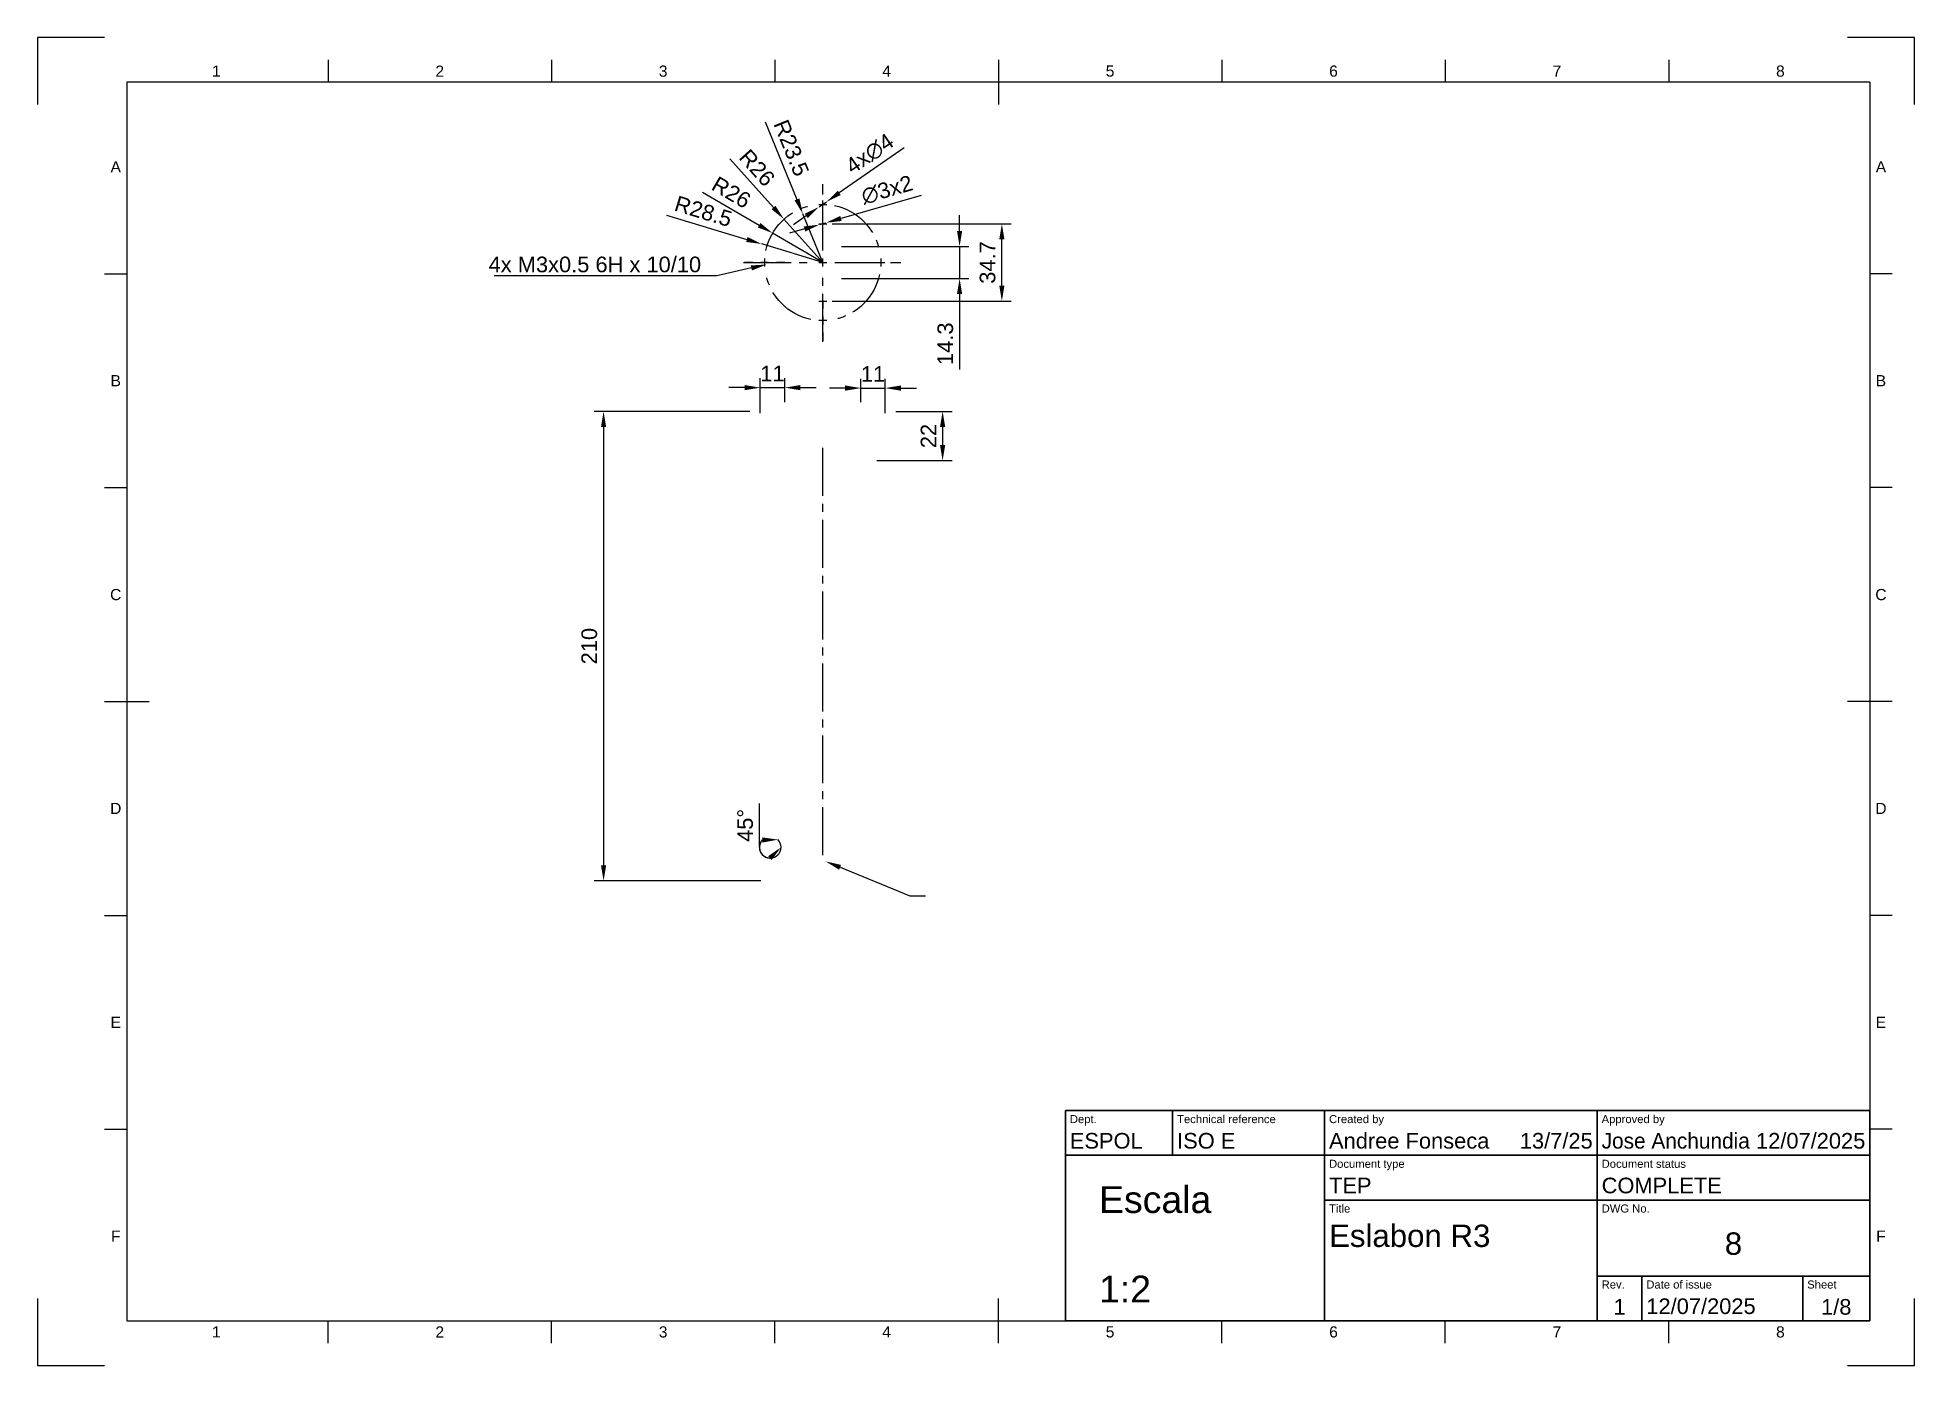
# Paper-space layout 'Plano1' of a CAD drawing. Header units: millimetres. Extents: x 0 to 420, y 0 to 297.
import ezdxf
from ezdxf import colors
from ezdxf.entities.mleader import LeaderData, LeaderLine
from ezdxf.enums import TextEntityAlignment as Align
from ezdxf.math import Vec2, Vec3

# ---------------------------------------------------------------- set-up
doc = ezdxf.new("R2010")
doc.units = ezdxf.units.MM
doc.header["$LTSCALE"] = 0.75
doc.linetypes.add('CENTER2', pattern=[28.575000000000003, 19.05, -3.175, 3.175, -3.175])
for name, color, linetype, lineweight in [('BORDER', 7, 'Continuous', 25), ('FD_Dimensions', 7, 'Continuous', 25), ('Hole Notes', 7, 'Continuous', 25), ('Notes', 7, 'Continuous', 25), ('Smart Centers', 7, 'CENTER2', 25), ('TITLEBLOCK', 7, 'Continuous', 35)]:
    doc.layers.add(name, color=color, linetype=linetype, lineweight=lineweight)
doc.styles.add('FusionTitle', font='Arial.ttf')
doc.styles.get("Standard").update_dxf_attribs({"font": 'Arial.ttf'})
doc.dimstyles.new('Dim-ISO-25', dxfattribs={"dimtxt": 3.5, "dimasz": 3.5, "dimexe": 2.1, "dimexo": 2.1, "dimgap": 1.4, "dimtad": 1, "dimzin": 12, "dimdsep": 46, "dimtxsty": 'Standard', "dimcen": 0, "dimazin": 3, "dimtp": 0.1, "dimtm": 0.1000000001, "dimtfac": 0.7142857142857143, "dimtmove": 0, "dimatfit": 3, "dimfxl": 1, "dimtzin": 12, "dimarcsym": 0})

# ---------------------------------------------------------------- blocks, each defined once
blk = doc.blocks.new('ISO_A3_SHEET')
at = {"layer": 'BORDER'}
for p, q in [((65, 292), (65.00000000000011, 287)), ((115, 292), (115.0000000000001, 287)), ((165, 292), (165.0000000000001, 287)), ((215, 292), (215, 282)), ((265, 292), (265.0000000000001, 287)), ((315, 292), (315.0000000000001, 287)), ((365, 292), (365, 287)), ((410, 287), (20, 287)), ((20, 287), (20, 10)), ((410, 287), (410, 10)), ((15, 244.16666), (20, 244.1666599999999)), ((415, 244.16666), (410, 244.1666599999999)), ((15, 196.33333), (20, 196.33333)), ((415, 196.33333), (410, 196.33333)), ((15, 148.5), (25, 148.5)), ((415, 148.5), (405, 148.5)), ((15, 100.66667), (20, 100.66667)), ((415, 100.66667), (410, 100.66667)), ((15, 52.83334000000001), (20, 52.83334000000001)), ((415, 52.83334000000001), (410, 52.83334000000001)), ((215, 5), (215, 15)), ((20, 10), (410, 10)), ((65, 4.999999999999996), (65.00000000000011, 9.999999999999996)), ((115, 4.999999999999996), (115.0000000000001, 9.999999999999996)), ((165, 4.999999999999996), (165.0000000000001, 9.999999999999996)), ((265, 4.999999999999996), (265.0000000000001, 9.999999999999996)), ((315, 4.999999999999996), (315.0000000000001, 9.999999999999996)), ((365, 4.999999999999996), (365, 9.999999999999996))]:
    blk.add_line(p, q, dxfattribs=at)
at = {"layer": 'Defpoints'}
for p, q in [((15, 297), (0, 297)), ((0, 297), (0, 282)), ((420, 297), (405, 297)), ((420, 282), (420, 297)), ((0, 15), (0, 0)), ((420, 0), (420, 15)), ((0, 0), (15, 0)), ((405, 0), (420, 0))]:
    blk.add_line(p, q, dxfattribs=at)
at = {"layer": 'BORDER', "style": 'FusionTitle'}
for s, p in [('1', (40, 289.5)), ('2', (90, 289.5)), ('3', (140, 289.5)), ('4', (189.9999999999999, 289.5)), ('5', (240, 289.5)), ('6', (290, 289.5)), ('7', (339.9999999999999, 289.5)), ('8', (389.9999999999998, 289.5)), ('A', (17.5, 268.0833299999999)), ('A', (412.5, 268.0833299999999)), ('B', (17.5, 220.25)), ('B', (412.5, 220.25)), ('C', (17.5, 172.41667)), ('C', (412.5, 172.41667)), ('D', (17.5, 124.58334)), ('D', (412.5, 124.58334)), ('E', (17.5, 76.75001000000003)), ('E', (412.5, 76.75001000000003)), ('F', (17.5, 28.91668000000003)), ('F', (412.5, 28.91668000000003)), ('1', (40, 7.499999999999996)), ('2', (90, 7.499999999999996)), ('3', (140, 7.499999999999996)), ('4', (189.9999999999999, 7.499999999999996)), ('5', (240, 7.499999999999996)), ('6', (290, 7.499999999999996)), ('7', (339.9999999999999, 7.499999999999996)), ('8', (389.9999999999998, 7.499999999999996))]:
    blk.add_text(s, height=2.5, dxfattribs=at).set_placement(p, align=Align.MIDDLE)
blk = doc.blocks.new('ISO_TITLEBLOCK')
at = {"layer": 'TITLEBLOCK'}
for p, q in [((0, 47), (-180, 47)), ((-180, 47), (-180, 0)), ((-156, 37), (-156, 47)), ((-122, 0), (-122, 47)), ((-61, 0), (-61, 47)), ((0, 0), (0, 47)), ((-180, 37), (0, 37)), ((-122, 27), (0, 27)), ((-61, 10), (0, 10)), ((-51, 0), (-50.99999999999994, 10)), ((-15, 0), (-15, 10)), ((-180, 0), (0, 0))]:
    blk.add_line(p, q, dxfattribs=at)
at = {"layer": 'TITLEBLOCK', "style": 'FusionTitle'}
for s, p in [('Dept.', (-179, 46)), ('Technical reference', (-155, 46)), ('Created by', (-121, 46)), ('Approved by', (-60, 46)), ('Document type', (-121, 36)), ('Document status', (-60, 36)), ('Title', (-121, 26)), ('DWG No.', (-60, 26)), ('Rev.', (-60, 9)), ('Date of issue', (-49.99999999999994, 9)), ('Sheet', (-14, 9))]:
    blk.add_text(s, height=1.8, dxfattribs=at).set_placement(p, align=Align.TOP_LEFT)
for tag, height, p in [('DEPT', 3.5, (-179, 42)), ('TECHNICAL_REFERENCE', 3.5, (-155, 42)), ('CREATED_BY', 3.5, (-121, 42)), ('APPROVED_BY', 3.5, (-60, 42)), ('DOCUMENT_TYPE', 3.5, (-121, 32)), ('DOCUMENT_STATUS', 3.5, (-60, 32)), ('TITLE_1', 5, (-121, 21.5)), ('TITLE_2', 5, (-121, 14)), ('TITLE_3', 5, (-121, 6.5)), ('DATE_OF_ISSUE', 3.5, (-50, 5))]:
    blk.add_attdef(tag, text='', height=height, dxfattribs=at).set_placement(p, align=Align.TOP_LEFT)
for tag, p in [('CREATED_DATE', (-61.99999999999999, 42)), ('APPROVED_DATE', (-0.9928376534788512, 42))]:
    blk.add_attdef(tag, text='', height=3.5, dxfattribs=at).set_placement(p, align=Align.TOP_RIGHT)
for tag, height, p in [('DRAWING_NUMBER', 5, (-30.50000000000001, 19.75143246930423)), ('REV', 3.5, (-56, 4.85)), ('SHEET', 3.5, (-7.5, 4.85))]:
    blk.add_attdef(tag, text='', height=height, dxfattribs=at).set_placement(p, align=Align.TOP_CENTER)
blk = doc.blocks.new('*D27')
at = {"layer": 'Defpoints', "color": 0, "transparency": 16777216}
for p in [(161.458613923317, 213.3841506701501), (126.6632916487424, 108.3841506701501), (163.958613923317, 108.3841506701501)]:
    blk.add_point(p, dxfattribs=at)
at = {"layer": 'FD_Dimensions', "color": 0, "lineweight": -2, "transparency": 16777216}
for p, q in [((159.358613923317, 213.3841506701501), (124.5632916487424, 213.3841506701501)), ((126.6632916487424, 209.8841506701501), (126.6632916487424, 111.8841506701501)), ((161.858613923317, 108.3841506701501), (124.5632916487424, 108.3841506701501))]:
    blk.add_line(p, q, dxfattribs=at)
at = {"layer": 'FD_Dimensions', "color": 0, "transparency": 16777216}
for points in [[(126.0799583154091, 209.8841506701501), (127.2466249820757, 209.8841506701501), (126.6632916487424, 213.3841506701501)], [(126.0799583154091, 111.8841506701501), (127.2466249820757, 111.8841506701501), (126.6632916487424, 108.3841506701501)]]:
    blk.add_solid(points, dxfattribs=at)
at = {"layer": 'FD_Dimensions', "color": 0, "transparency": 16777216, "insert": (123.4762861917165, 160.8841506701501), "char_height": 3.5, "attachment_point": 5, "rotation": 90}
blk.add_mtext('210', dxfattribs=at)
blk = doc.blocks.new('*D28')
at = {"layer": 'Defpoints', "color": 0, "transparency": 16777216}
for p in [(165.7086139233169, 117.6341506701501), (163.958613923317, 115.8841506701501), (163.958613923317, 115.8841506701501), (166.3018434541896, 116.5120171306282), (187.4586139233169, 115.8841506701501)]:
    blk.add_point(p, dxfattribs=at)
at = {"layer": 'FD_Dimensions', "color": 0, "lineweight": -2, "transparency": 16777216}
blk.add_line((161.532724204771, 115.8841506701501), (161.532724204771, 125.6913130166712), dxfattribs=at)
for start, end in [(137.3378635925167, 229.6757271850335), (175.3242728149664, 267.6621364074832), (180, 0), (0, 44.99999999999992)]:
    blk.add_arc((163.958613923317, 115.8841506701501), 2.425889718545975, start, end, dxfattribs=at)
at = {"layer": 'FD_Dimensions', "color": 0, "transparency": 16777216}
for points in [[(162.162805199349, 118.1113246511854), (162.1866055415392, 116.9449007767629), (165.6739769937116, 117.5995137405447)], [(163.4556783737728, 113.8810879335454), (164.2636352217576, 113.0394723188461), (166.3845036418629, 115.8841506701501)]]:
    blk.add_solid(points, dxfattribs=at)
at = {"layer": 'FD_Dimensions', "color": 0, "transparency": 16777216, "insert": (158.3528810942662, 120.7877318434107), "char_height": 3.5, "attachment_point": 5, "rotation": 90.00000000000003}
blk.add_mtext('45°', dxfattribs=at)
blk = doc.blocks.new('*U29')
at = {"layer": 'Smart Centers', "color": 0, "ltscale": 0.75, "transparency": 16777216}
blk.add_line((0, -45.87280701754386), (0, 45.87280701754386), dxfattribs=at)
blk = doc.blocks.new('*D30')
at = {"layer": 'Defpoints', "color": 0, "transparency": 16777216}
for p in [(167.208613923317, 218.6966813408877), (161.708613923317, 210.8841506701501), (167.208613923317, 213.3841506701501)]:
    blk.add_point(p, dxfattribs=at)
at = {"layer": 'FD_Dimensions', "color": 0, "lineweight": -2, "transparency": 16777216}
for p, q in [((158.208613923317, 218.6966813408877), (154.708613923317, 218.6966813408877)), ((161.708613923317, 212.9841506701501), (161.708613923317, 220.7966813408877)), ((161.708613923317, 218.6966813408877), (167.208613923317, 218.6966813408877)), ((167.208613923317, 215.4841506701501), (167.208613923317, 220.7966813408877)), ((170.708613923317, 218.6966813408877), (174.208613923317, 218.6966813408877))]:
    blk.add_line(p, q, dxfattribs=at)
at = {"layer": 'FD_Dimensions', "color": 0, "transparency": 16777216}
for points in [[(158.208613923317, 219.280014674221), (158.208613923317, 218.1133480075543), (161.708613923317, 218.6966813408877)], [(170.708613923317, 219.280014674221), (170.708613923317, 218.1133480075543), (167.208613923317, 218.6966813408877)]]:
    blk.add_solid(points, dxfattribs=at)
at = {"layer": 'FD_Dimensions', "color": 0, "transparency": 16777216, "insert": (164.458613923317, 221.8538436874088), "char_height": 3.5, "attachment_point": 5}
blk.add_mtext('11', dxfattribs=at)
blk = doc.blocks.new('*D31')
at = {"layer": 'Defpoints', "color": 0, "transparency": 16777216}
for p in [(189.708613923317, 218.5994265577719), (184.208613923317, 213.3841506701501), (189.708613923317, 210.8841506701501)]:
    blk.add_point(p, dxfattribs=at)
at = {"layer": 'FD_Dimensions', "color": 0, "lineweight": -2, "transparency": 16777216}
for p, q in [((180.708613923317, 218.5994265577719), (177.208613923317, 218.5994265577719)), ((184.208613923317, 215.4841506701501), (184.208613923317, 220.6994265577719)), ((184.208613923317, 218.5994265577719), (189.708613923317, 218.5994265577719)), ((189.708613923317, 212.9841506701501), (189.708613923317, 220.6994265577719)), ((193.208613923317, 218.5994265577719), (196.708613923317, 218.5994265577719))]:
    blk.add_line(p, q, dxfattribs=at)
at = {"layer": 'FD_Dimensions', "color": 0, "transparency": 16777216}
for points in [[(180.708613923317, 219.1827598911053), (180.708613923317, 218.0160932244386), (184.208613923317, 218.5994265577719)], [(193.208613923317, 219.1827598911053), (193.208613923317, 218.0160932244386), (189.708613923317, 218.5994265577719)]]:
    blk.add_solid(points, dxfattribs=at)
at = {"layer": 'FD_Dimensions', "color": 0, "transparency": 16777216, "insert": (186.958613923317, 221.7565889042931), "char_height": 3.5, "attachment_point": 5}
blk.add_mtext('11', dxfattribs=at)
blk = doc.blocks.new('*U32')
at = {"layer": 'Smart Centers', "color": 0, "ltscale": 0.75, "transparency": 16777216}
for p, q in [((0, 2.67890625), (0, 17.75)), ((-17.75, 0), (-2.678906250000001, 0)), ((2.67890625, 0), (17.75, 0)), ((0, -17.75), (0, -2.678906250000001))]:
    blk.add_line(p, q, dxfattribs=at)
at = {"layer": 'Smart Centers', "color": 0, "linetype": 'Continuous', "ltscale": 0.75, "transparency": 16777216}
for p, q in [((-0.89296875, 0), (0.89296875, 0)), ((0, -0.89296875), (0, 0.89296875))]:
    blk.add_line(p, q, dxfattribs=at)
blk = doc.blocks.new('*U34')
at = {"layer": 'Smart Centers', "color": 0, "ltscale": 0.75, "transparency": 16777216}
for p, q in [((-15.67890625, 0), (-17.5, 0)), ((-8.499999999999996, 0), (-10.32109375, 0))]:
    blk.add_line(p, q, dxfattribs=at)
at = {"layer": 'Smart Centers', "color": 0, "linetype": 'Continuous', "ltscale": 0.75, "transparency": 16777216}
blk.add_line((-12.10703125, 0), (-13.89296875, 0), dxfattribs=at)
at = {"layer": 'Smart Centers', "color": 0, "linetype": 'Continuous', "ltscale": 0.75, "transparency": 16777216, "extrusion": (-7.315580490657575e-26, -2.663217484060506e-15, -1)}
blk.add_arc((0, 0), 13, 356.0635842722526, 3.936415727747393, dxfattribs=at)
blk = doc.blocks.new('*U35')
at = {"layer": 'Smart Centers', "color": 0, "ltscale": 0.75, "transparency": 16777216}
for p, q in [((0, 15.67890625), (0, 17.50000000000011)), ((0, 8.499999999999888), (0, 10.32109375))]:
    blk.add_line(p, q, dxfattribs=at)
at = {"layer": 'Smart Centers', "color": 0, "linetype": 'Continuous', "ltscale": 0.75, "transparency": 16777216}
blk.add_line((0, 12.10703125), (0, 13.89296875), dxfattribs=at)
at = {"layer": 'Smart Centers', "color": 0, "linetype": 'Continuous', "ltscale": 0.75, "transparency": 16777216, "extrusion": (-7.315580490657575e-26, -2.663217484060506e-15, -1)}
blk.add_arc((0, 0), 13, 86.0635842722526, 93.93641572774739, dxfattribs=at)
blk = doc.blocks.new('*U36')
at = {"layer": 'Smart Centers', "color": 0, "ltscale": 0.75, "transparency": 16777216}
for p, q in [((8.499999999999998, 0), (10.32109375, 0)), ((15.67890625, 0), (17.5, 0))]:
    blk.add_line(p, q, dxfattribs=at)
at = {"layer": 'Smart Centers', "color": 0, "linetype": 'Continuous', "ltscale": 0.75, "transparency": 16777216}
blk.add_line((12.10703125, 0), (13.89296875, 0), dxfattribs=at)
at = {"layer": 'Smart Centers', "color": 0, "linetype": 'Continuous', "ltscale": 0.75, "transparency": 16777216, "extrusion": (-7.315580490657575e-26, -2.663217484060506e-15, -1)}
blk.add_arc((0, 0), 13, 176.0635842722527, 183.9364157277475, dxfattribs=at)
blk = doc.blocks.new('*U37')
at = {"layer": 'Smart Centers', "color": 0, "ltscale": 0.75, "transparency": 16777216}
for p, q in [((0, -8.500000000000107), (0, -10.32109375)), ((0, -15.67890625), (0, -17.49999999999989))]:
    blk.add_line(p, q, dxfattribs=at)
at = {"layer": 'Smart Centers', "color": 0, "linetype": 'Continuous', "ltscale": 0.75, "transparency": 16777216}
blk.add_line((0, -12.10703125), (0, -13.89296875), dxfattribs=at)
at = {"layer": 'Smart Centers', "color": 0, "linetype": 'Continuous', "ltscale": 0.75, "transparency": 16777216, "extrusion": (-7.315580490657575e-26, -2.663217484060506e-15, -1)}
blk.add_arc((0, 0), 13, 266.0635842722526, 273.9364157277474, dxfattribs=at)
blk = doc.blocks.new('*U33')
at = {"layer": 'Smart Centers', "color": 0, "ltscale": 0.75, "transparency": 16777216, "extrusion": (-7.315580490657575e-26, -2.663217484060506e-15, -1)}
for start, end in [(11.82791593554686, 78.17208406445313), (101.8279159355469, 168.1720840644532), (281.8279159355469, 348.1720840644531), (191.8279159355469, 258.1720840644531)]:
    blk.add_arc((0, 0), 13, start, end, dxfattribs=at)
at = {"layer": 'Smart Centers', "color": 0, "ltscale": 0.75, "transparency": 16777216}
for name in ['*U35', '*U34', '*U36', '*U37']:
    blk.add_blockref(name, (0, 0), dxfattribs=at)
blk = doc.blocks.new('*D38')
at = {"layer": 'Defpoints', "color": 0, "transparency": 16777216}
for p in [(189.958613923317, 213.3841506701501), (185.708613923317, 202.3797647052378), (202.5314575027323, 202.3797647052378)]:
    blk.add_point(p, dxfattribs=at)
at = {"layer": 'FD_Dimensions', "color": 0, "lineweight": -2, "transparency": 16777216}
for p, q in [((192.058613923317, 213.3841506701501), (204.6314575027323, 213.3841506701501)), ((202.5314575027323, 209.8841506701501), (202.5314575027323, 205.8797647052378)), ((187.808613923317, 202.3797647052378), (204.6314575027323, 202.3797647052378))]:
    blk.add_line(p, q, dxfattribs=at)
at = {"layer": 'FD_Dimensions', "color": 0, "transparency": 16777216}
for points in [[(201.948124169399, 209.8841506701501), (203.1147908360657, 209.8841506701501), (202.5314575027323, 213.3841506701501)], [(201.948124169399, 205.8797647052378), (203.1147908360657, 205.8797647052378), (202.5314575027323, 202.3797647052378)]]:
    blk.add_solid(points, dxfattribs=at)
at = {"layer": 'FD_Dimensions', "color": 0, "transparency": 16777216, "insert": (199.3742951562111, 207.881957687694), "char_height": 3.5, "attachment_point": 5, "rotation": 90}
blk.add_mtext('22', dxfattribs=at)
blk = doc.blocks.new('*D39')
at = {"layer": 'Defpoints', "color": 0, "transparency": 16777216}
for p in [(174.886647638178, 259.1191001353116), (176.5305802084559, 260.2581724352032)]:
    blk.add_point(p, dxfattribs=at)
at = {"layer": 'FD_Dimensions', "color": 0, "lineweight": -2, "transparency": 16777216}
for p, q in [((193.9465095097708, 272.3255789716172), (179.4074622064421, 262.251548960013)), ((172.0097656401918, 257.1257236105017), (169.1328836422057, 255.1323470856918)), ((174.886647638178, 259.1191001353116), (176.5305802084559, 260.2581724352032))]:
    blk.add_line(p, q, dxfattribs=at)
at = {"layer": 'FD_Dimensions', "color": 0, "transparency": 16777216}
for points in [[(179.0752327856405, 262.7310292930107), (179.7396916272438, 261.7720686270154), (176.5305802084559, 260.2581724352032)], [(171.6775362193902, 257.6052039434994), (172.3419950609935, 256.646243277504), (174.886647638178, 259.1191001353116)]]:
    blk.add_solid(points, dxfattribs=at)
at = {"layer": 'FD_Dimensions', "color": 0, "transparency": 16777216, "insert": (186.2445627639987, 270.9853217650749), "char_height": 3.5, "attachment_point": 5, "rotation": 34.71788641048993}
blk.add_mtext('4x∅4', dxfattribs=at)
blk = doc.blocks.new('*D40')
at = {"layer": 'Defpoints', "color": 0, "transparency": 16777216}
for p in [(174.9878497632098, 255.1562742214255), (176.4293780834242, 255.5709983490332)]:
    blk.add_point(p, dxfattribs=at)
at = {"layer": 'FD_Dimensions', "color": 0, "lineweight": -2, "transparency": 16777216}
for p, q in [((197.7494063512969, 261.7047176800907), (179.7929441639243, 256.5386879801179)), ((171.6242836827097, 254.1885845903408), (168.2607176022095, 253.2208949592562)), ((174.9878497632098, 255.1562742214255), (176.4293780834242, 255.5709983490332))]:
    blk.add_line(p, q, dxfattribs=at)
at = {"layer": 'FD_Dimensions', "color": 0, "transparency": 16777216}
for points in [[(179.6316625587435, 257.099282326868), (179.9542257691051, 255.9780936333679), (176.4293780834242, 255.5709983490332)], [(171.4630020775289, 254.7491789370909), (171.7855652878904, 253.6279902435908), (174.9878497632098, 255.1562742214255)]]:
    blk.add_solid(points, dxfattribs=at)
at = {"layer": 'FD_Dimensions', "color": 0, "transparency": 16777216, "insert": (190.0993744724763, 262.9219559871718), "char_height": 3.5, "attachment_point": 5, "rotation": 16.050395988804457}
blk.add_mtext('∅3x2', dxfattribs=at)
blk = doc.blocks.new('*U41')
at = {"layer": 'Smart Centers', "color": 0, "linetype": 'Continuous', "ltscale": 0.75, "transparency": 16777216}
for p, q in [((-0.89296875, 0), (0.89296875, 0)), ((0, -0.89296875), (0, 0.89296875))]:
    blk.add_line(p, q, dxfattribs=at)
blk = doc.blocks.new('*U42')
at = {"layer": 'Smart Centers', "color": 0, "linetype": 'Continuous', "ltscale": 0.75, "transparency": 16777216}
for p, q in [((-0.89296875, 0), (0.89296875, 0)), ((0, -0.89296875), (0, 0.89296875))]:
    blk.add_line(p, q, dxfattribs=at)
blk = doc.blocks.new('*D43')
at = {"layer": 'Defpoints', "color": 0, "transparency": 16777216}
for p in [(162.0728635065734, 250.8273330091409), (175.708613923317, 246.6886362852583)]:
    blk.add_point(p, dxfattribs=at)
at = {"layer": 'FD_Dimensions', "color": 0, "lineweight": -2, "transparency": 16777216}
for p, q in [((140.7654410200797, 257.2945208751605), (158.7237318252679, 251.8438550114981)), ((175.708613923317, 246.6886362852583), (162.0728635065734, 250.8273330091409))]:
    blk.add_line(p, q, dxfattribs=at)
at = {"layer": 'FD_Dimensions', "color": 0, "transparency": 16777216}
blk.add_solid([(158.8931521589941, 252.402043625049), (158.5543114915417, 251.2856663979472), (162.0728635065734, 250.8273330091409)], dxfattribs=at)
at = {"layer": 'FD_Dimensions', "color": 0, "transparency": 16777216, "insert": (148.9956380587923, 258.1270777858275), "char_height": 3.5, "attachment_point": 5, "rotation": 343.1160078853357}
blk.add_mtext('R28.5', dxfattribs=at)
blk = doc.blocks.new('*D44')
at = {"layer": 'Defpoints', "color": 0, "transparency": 16777216}
for p in [(164.4897110004485, 253.2564530615731), (175.708613923317, 246.6886362852574)]:
    blk.add_point(p, dxfattribs=at)
at = {"layer": 'FD_Dimensions', "color": 0, "lineweight": -2, "transparency": 16777216}
for p, q in [((148.8170366569777, 262.4316152133871), (161.4692371365993, 255.0247114244273)), ((175.708613923317, 246.6886362852574), (164.4897110004485, 253.2564530615731))]:
    blk.add_line(p, q, dxfattribs=at)
at = {"layer": 'FD_Dimensions', "color": 0, "transparency": 16777216}
blk.add_solid([(161.7639468637416, 255.5281237350688), (161.1745274094569, 254.5212991137857), (164.4897110004485, 253.2564530615731)], dxfattribs=at)
at = {"layer": 'FD_Dimensions', "color": 0, "transparency": 16777216, "insert": (155.2430282653919, 262.3626544108747), "char_height": 3.5, "attachment_point": 5, "rotation": 329.65426320552655}
blk.add_mtext('R26', dxfattribs=at)
blk = doc.blocks.new('*D45')
at = {"layer": 'Defpoints', "color": 0, "transparency": 16777216}
for p in [(167.031814631621, 256.3691917471937), (175.708613923317, 246.6886362852574)]:
    blk.add_point(p, dxfattribs=at)
at = {"layer": 'FD_Dimensions', "color": 0, "lineweight": -2, "transparency": 16777216}
for p, q in [((154.9104289152681, 269.8928129302927), (164.6957532838568, 258.975495140792)), ((175.708613923317, 246.6886362852574), (167.031814631621, 256.3691917471937))]:
    blk.add_line(p, q, dxfattribs=at)
at = {"layer": 'FD_Dimensions', "color": 0, "transparency": 16777216}
blk.add_solid([(165.1301371827898, 259.3648386987527), (164.2613693849237, 258.5861515828312), (167.031814631621, 256.3691917471937)], dxfattribs=at)
at = {"layer": 'FD_Dimensions', "color": 0, "transparency": 16777216, "insert": (161.0082898936982, 267.8644600932764), "char_height": 3.5, "attachment_point": 5, "rotation": 311.8702582205979}
blk.add_mtext('R26', dxfattribs=at)
blk = doc.blocks.new('*D46')
at = {"layer": 'Defpoints', "color": 0, "transparency": 16777216}
for p in [(171.2608910304073, 257.5643091870725), (175.708613923317, 246.6886362852293)]:
    blk.add_point(p, dxfattribs=at)
at = {"layer": 'FD_Dimensions', "color": 0, "lineweight": -2, "transparency": 16777216}
for p, q in [((162.8320746493695, 278.1746421860095), (169.9360374027321, 260.8038713280471)), ((175.708613923317, 246.6886362852293), (171.2608910304073, 257.5643091870725))]:
    blk.add_line(p, q, dxfattribs=at)
at = {"layer": 'FD_Dimensions', "color": 0, "transparency": 16777216}
blk.add_solid([(170.4759644262278, 261.0246802659929), (169.3961103792363, 260.5830623901012), (171.2608910304073, 257.5643091870725)], dxfattribs=at)
at = {"layer": 'FD_Dimensions', "color": 0, "transparency": 16777216, "insert": (168.6725918882414, 272.3158656135984), "char_height": 3.5, "attachment_point": 5, "rotation": 292.2426328890176}
blk.add_mtext('R23.5', dxfattribs=at)
blk = doc.blocks.new('*D47')
at = {"layer": 'Defpoints', "color": 0, "transparency": 16777216}
for p in [(175.708613923317, 255.3636362852294), (215.7859466873697, 255.3636362852294), (175.708613923317, 238.013636285229)]:
    blk.add_point(p, dxfattribs=at)
at = {"layer": 'FD_Dimensions', "color": 0, "lineweight": -2, "transparency": 16777216}
for p, q in [((177.808613923317, 255.3636362852294), (217.8859466873697, 255.3636362852294)), ((215.7859466873697, 241.513636285229), (215.7859466873697, 251.8636362852294)), ((177.808613923317, 238.013636285229), (217.8859466873697, 238.013636285229))]:
    blk.add_line(p, q, dxfattribs=at)
at = {"layer": 'FD_Dimensions', "color": 0, "transparency": 16777216}
for points in [[(215.2026133540364, 251.8636362852294), (216.3692800207031, 251.8636362852294), (215.7859466873697, 255.3636362852294)], [(215.2026133540364, 241.513636285229), (216.3692800207031, 241.513636285229), (215.7859466873697, 238.013636285229)]]:
    blk.add_solid(points, dxfattribs=at)
at = {"layer": 'FD_Dimensions', "color": 0, "transparency": 16777216, "insert": (212.5977475059236, 246.6886362852293), "char_height": 3.5, "attachment_point": 5, "rotation": 90}
blk.add_mtext('34.7', dxfattribs=at)
blk = doc.blocks.new('*D48')
at = {"layer": 'Defpoints', "color": 0, "transparency": 16777216}
for p in [(177.7723561290413, 250.2631429894618), (177.7723562385136, 243.1141300060108), (206.328506370217, 243.1141300060108)]:
    blk.add_point(p, dxfattribs=at)
at = {"layer": 'FD_Dimensions', "color": 0, "lineweight": -2, "transparency": 16777216}
for p, q in [((206.328506370217, 253.7631429894618), (206.328506370217, 257.2631429894618)), ((179.8723561290413, 250.2631429894618), (208.428506370217, 250.2631429894618)), ((206.328506370217, 250.2631429894618), (206.328506370217, 243.1141300060108)), ((179.8723562385136, 243.1141300060108), (208.428506370217, 243.1141300060108)), ((206.328506370217, 239.6141300060108), (206.328506370217, 222.7305020813999))]:
    blk.add_line(p, q, dxfattribs=at)
at = {"layer": 'FD_Dimensions', "color": 0, "transparency": 16777216}
for points in [[(205.7451730368836, 253.7631429894618), (206.9118397035503, 253.7631429894618), (206.328506370217, 250.2631429894618)], [(205.7451730368836, 239.6141300060108), (206.9118397035503, 239.6141300060108), (206.328506370217, 243.1141300060108)]]:
    blk.add_solid(points, dxfattribs=at)
at = {"layer": 'FD_Dimensions', "color": 0, "transparency": 16777216, "insert": (203.1403071887708, 228.5114707035009), "char_height": 3.5, "attachment_point": 5, "rotation": 90}
blk.add_mtext('14.3', dxfattribs=at)

psp = doc.layouts.new('Plano1')

# ---------------------------------------------------------------- block references
at = {"layer": 'BORDER'}
psp.add_blockref('ISO_A3_SHEET', (0, 0), dxfattribs=at)
at = {"layer": 'Smart Centers', "ltscale": 0.75}
for name, p in [('*U32', (175.708613923317, 246.6886362852583)), ('*U33', (175.708613923317, 246.6886362852574)), ('*U41', (175.708613923317, 255.3636362852294)), ('*U42', (175.708613923317, 238.013636285229)), ('*U29', (175.708613923317, 160.006957687694))]:
    psp.add_blockref(name, p, dxfattribs=at)
at = {"layer": 'TITLEBLOCK'}
ref = psp.add_blockref('ISO_TITLEBLOCK', (410, 10), dxfattribs=at)
ref.add_attrib('DATE_OF_ISSUE', '12/07/2025', dxfattribs={"height": 3.5, "style": 'FusionTitle'}).set_placement((360, 15), align=Align.TOP_LEFT)
ref.add_attrib('REV', '1', dxfattribs={"height": 3.5, "style": 'FusionTitle'}).set_placement((354, 14.85), align=Align.TOP_CENTER)
ref.add_attrib('DOCUMENT_STATUS', 'COMPLETE', dxfattribs={"height": 3.5, "style": 'FusionTitle'}).set_placement((350, 42), align=Align.TOP_LEFT)
ref.add_attrib('DOCUMENT_TYPE', 'TEP', dxfattribs={"height": 3.5, "style": 'FusionTitle'}).set_placement((289, 42), align=Align.TOP_LEFT)
ref.add_attrib('APPROVED_DATE', '12/07/2025', dxfattribs={"height": 3.5, "style": 'FusionTitle'}).set_placement((409.0071623465212, 52), align=Align.TOP_RIGHT)
ref.add_attrib('CREATED_DATE', '13/7/25', dxfattribs={"height": 3.5, "style": 'FusionTitle'}).set_placement((348, 52), align=Align.TOP_RIGHT)
ref.add_attrib('SHEET', '1/8', dxfattribs={"height": 3.5, "style": 'FusionTitle'}).set_placement((402.5, 14.85), align=Align.TOP_CENTER)
ref.add_attrib('DRAWING_NUMBER', '8', dxfattribs={"height": 5, "style": 'FusionTitle'}).set_placement((379.5, 29.75143246930423), align=Align.TOP_CENTER)
ref.add_attrib('TITLE_1', 'Eslabon R3', dxfattribs={"height": 5, "style": 'FusionTitle'}).set_placement((289, 31.5), align=Align.TOP_LEFT)
ref.add_attrib('APPROVED_BY', 'Jose Anchundia', dxfattribs={"height": 3.5, "style": 'FusionTitle', "width": 0.9530190845739621}).set_placement((350, 52), align=Align.TOP_LEFT)
ref.add_attrib('CREATED_BY', 'Andree Fonseca', dxfattribs={"height": 3.5, "style": 'FusionTitle'}).set_placement((289, 52), align=Align.TOP_LEFT)
ref.add_attrib('TECHNICAL_REFERENCE', 'ISO E', dxfattribs={"height": 3.5, "style": 'FusionTitle'}).set_placement((255, 52), align=Align.TOP_LEFT)
ref.add_attrib('DEPT', 'ESPOL', dxfattribs={"height": 3.5, "style": 'FusionTitle'}).set_placement((231, 52), align=Align.TOP_LEFT)

# ---------------------------------------------------------------- texts
at = {"layer": 'Notes', "insert": (237.5219799792364, 50.09603927434709), "char_height": 6, "attachment_point": 1}
psp.add_mtext_dynamic_manual_height_columns('\\PEscala\\P\\P\\pt18,24;1:2', width=58, gutter_width=17.5, heights=[0], dxfattribs=at)

# ---------------------------------------------------------------- dimensions: what is measured, and where the dimension line sits
at = {"layer": 'FD_Dimensions'}
for center, mpoint, picture, middle in [((175.708613923317, 246.6886362852293), (171.2608910304073, 257.5643091870725), '*D46', (165.7216292122131, 271.1090378275155)), ((175.708613923317, 246.6886362852574), (164.4897110004485, 253.2564530615731), '*D44', (153.6328999648639, 259.6122925003343))]:
    dim = psp.add_radius_dim(center=center, mpoint=mpoint, dimstyle='Dim-ISO-25', override={"dimlfac": -2, "dimse1": 1}, dxfattribs=at)
    dim.commit()
    dim.dimension.update_dxf_attribs({"geometry": picture, "text_midpoint": middle})
for p1, p2, text, override, picture, middle in [((174.886647638178, 259.1191001353116), (176.5305802084559, 260.2581724352032), '4x<>', {"dimlfac": -2, "dimclrd": 0, "dimclre": 0}, '*D39', (188.1154268570996, 268.2852522282201)), ((174.9878497632098, 255.1562742214255), (176.4293780834242, 255.5709983490332), '<>x2', {"dimlfac": -2}, '*D40', (191.0075901364663, 259.7651138520012))]:
    dim = psp.add_diameter_dim_2p(p1=p1, p2=p2, text=text, dimstyle='Dim-ISO-25', override=override, dxfattribs=at)
    dim.commit()
    dim.dimension.update_dxf_attribs({"geometry": picture, "text_midpoint": middle, "dimtype": 163})
for center, mpoint, picture, middle in [((175.708613923317, 246.6886362852574), (167.031814631621, 256.3691917471937), '*D45', (158.6350604256803, 265.7373057323415)), ((175.708613923317, 246.6886362852583), (162.0728635065734, 250.8273330091409), '*D43', (148.0700205820211, 255.0774489445078))]:
    dim = psp.add_radius_dim(center=center, mpoint=mpoint, dimstyle='Dim-ISO-25', override={"dimlfac": -2, "dimse1": 1}, dxfattribs=at)
    dim.commit()
    dim.dimension.update_dxf_attribs({"geometry": picture, "text_midpoint": middle, "dimtype": 164})
for base, p1, p2, angle, picture, middle, dimtype in [((206.328506370217, 243.1141300060108), (177.7723561290413, 250.2631429894618), (177.7723562385136, 243.1141300060108), 270.00000087736595, '*D48', (206.3285063702169, 228.5114707035009), 161), ((215.7859466873697, 255.3636362852294), (175.708613923317, 238.013636285229), (175.708613923317, 255.3636362852294), 90, '*D47', (215.7859466873697, 246.6886362852293), 161), ((167.208613923317, 218.6966813408877), (161.708613923317, 210.8841506701501), (167.208613923317, 213.3841506701501), 180, '*D30', (164.458613923317, 218.6966813408877), 160)]:
    dim = psp.add_linear_dim(base=base, p1=p1, p2=p2, angle=angle, dimstyle='Dim-ISO-25', override={"dimlfac": -2}, dxfattribs=at)
    dim.commit()
    dim.dimension.update_dxf_attribs({"geometry": picture, "text_midpoint": middle, "dimtype": dimtype})
dim = psp.add_linear_dim(base=(189.708613923317, 218.5994265577719), p1=(184.208613923317, 213.3841506701501), p2=(189.708613923317, 210.8841506701501), dimstyle='Dim-ISO-25', override={"dimlfac": -2}, dxfattribs=at)
dim.commit()
dim.dimension.update_dxf_attribs({"geometry": '*D31', "text_midpoint": (186.958613923317, 218.5994265577719), "dimtype": 160})
for base, p1, p2, override, picture, middle in [((126.6632916487424, 108.3841506701501), (161.458613923317, 213.3841506701501), (163.958613923317, 108.3841506701501), {"dimlfac": -2, "dimclrd": 0, "dimclre": 0}, '*D27', (123.4762861917165, 160.8841506701501)), ((202.5314575027323, 202.3797647052378), (189.958613923317, 213.3841506701501), (185.708613923317, 202.3797647052378), {"dimdec": 0, "dimlfac": -2, "dimclrd": 0, "dimclre": 0, "dimtdec": 0}, '*D38', (199.3742951562111, 207.881957687694))]:
    dim = psp.add_linear_dim(base=base, p1=p1, p2=p2, angle=270, dimstyle='Dim-ISO-25', override=override, dxfattribs=at)
    dim.commit()
    dim.dimension.update_dxf_attribs({"geometry": picture, "text_midpoint": middle})
dim = psp.add_angular_dim_2l(base=(166.3018434541896, 116.5120171306282), line1=((165.708613923317, 117.6341506701501), (163.958613923317, 115.8841506701501)), line2=((187.458613923317, 115.8841506701501), (163.958613923317, 115.8841506701501)), dimstyle='Dim-ISO-25', override={"dimlfac": -2, "dimpost": '', "dimclrd": 0, "dimclre": 0}, dxfattribs=at)
dim.commit()
dim.dimension.update_dxf_attribs({"geometry": '*D28', "text_midpoint": (158.3528810942662, 120.7877318434107)})

# ---------------------------------------------------------------- leaders
at = {"layer": 'Hole Notes'}
ml = psp.add_multileader_mtext('Standard', dxfattribs=at)
ml.set_content('4x M3x0.5 6H x 10/10', color=256)
ml.set_leader_properties()
ml.build(insert=Vec2(0, 0))
ml.multileader.update_dxf_attribs({"text_left_attachment_type": 5, "text_right_attachment_type": 5, "dogleg_length": 3.5, "arrow_head_size": 3.5})
ctx = ml.context
ctx.base_point, ctx.char_height, ctx.arrow_head_size, ctx.landing_gap_size, ctx.plane_origin = Vec3(101.2219185491903, 243.7428003663035), 3.5, 3.5, 0, Vec3(163.1460285581707, 246.2321184874509)
ctx.left_attachment, ctx.right_attachment, ctx.text_align_type = 5, 5, 2
notes = []
notes.append((ctx, [(0, (1, 1, 0), (151.988630691073, 243.7428003663035), (-1, 0), 3.5, [(0, [(163.1460285581707, 246.2321184874509)], 0, [])])]))
ctx.mtext.insert, ctx.mtext.alignment, ctx.mtext.flow_direction = Vec3(148.488630691073, 248.0024865873131), 3, 5
ml = psp.add_multileader_mtext('Standard', dxfattribs=at)
ml.set_content('', color=256)
ml.set_leader_properties()
ml.build(insert=Vec2(0, 0))
ml.multileader.update_dxf_attribs({"text_left_attachment_type": 5, "text_right_attachment_type": 5, "dogleg_length": 3.5, "arrow_head_size": 3.5})
ctx = ml.context
ctx.base_point, ctx.char_height, ctx.arrow_head_size, ctx.landing_gap_size, ctx.plane_origin = Vec3(198.7048004898288, 105.0674697733384), 3.5, 3.5, 0, Vec3(176.3408639233166, 112.7386277505584)
ctx.left_attachment, ctx.right_attachment = 5, 5
notes.append((ctx, [(0, (1, 1, 0), (195.2048004898288, 105.0674697733384), (1, 0), 3.5, [(0, [(176.3408639233166, 112.7386277505584)], 0, [])])]))
ctx.mtext.insert, ctx.mtext.flow_direction = Vec3(198.7048004898288, 109.327155994348), 5
for ctx, leaders in notes:
    for number, flags, end, landing, length, lines in leaders:
        leader = LeaderData()
        leader.index, (leader.has_last_leader_line, leader.has_dogleg_vector, leader.attachment_direction) = number, flags
        leader.last_leader_point, leader.dogleg_vector, leader.dogleg_length = Vec3(end), Vec3(landing), length
        for number, points, colour, breaks in lines:
            line = LeaderLine()
            line.index, line.vertices, line.color, line.breaks = number, Vec3.list(points), colors.encode_raw_color(colour), breaks
            leader.lines.append(line)
        ctx.leaders.append(leader)

doc.saveas('drawing.dxf')
